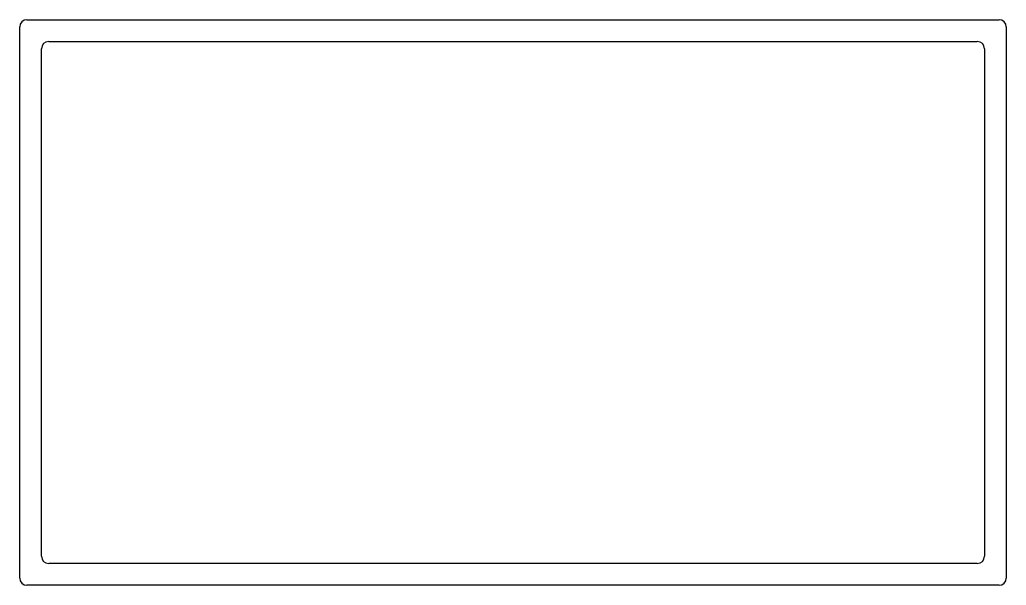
# Model space of a CAD drawing. Extents: x 1126.4 to 1194.4, y 2083.2 to 2122.2.
import ezdxf

# ---------------------------------------------------------------- set-up
doc = ezdxf.new("R2010")
doc.units = 0
doc.layers.get('0').update_dxf_attribs({"linetype": 'CONTINUOUS'})

msp = doc.modelspace()

# ---------------------------------------------------------------- linework, layer by layer
for p, q in [((1126.363, 2083.701), (1126.363, 2121.701)), ((1126.863, 2122.201), (1193.863, 2122.201)), ((1194.363, 2121.701), (1194.363, 2083.701)), ((1128.363, 2120.701), (1192.363, 2120.701)), ((1127.863, 2085.201), (1127.863, 2120.201)), ((1192.863, 2120.201), (1192.863, 2085.201)), ((1192.363, 2084.701), (1128.363, 2084.701)), ((1193.863, 2083.201), (1126.863, 2083.201))]:
    msp.add_line(p, q)
for centre, start, end in [((1126.863, 2121.701), 90, 180), ((1193.863, 2121.701), 0, 90), ((1128.363, 2120.201), 90, 180), ((1192.363, 2120.201), 0, 90), ((1128.363, 2085.201), 180, 270), ((1192.363, 2085.201), 270, 360), ((1126.863, 2083.701), 180, 270), ((1193.863, 2083.701), 270, 360)]:
    msp.add_arc(centre, 0.5, start, end)

doc.saveas('drawing.dxf')
